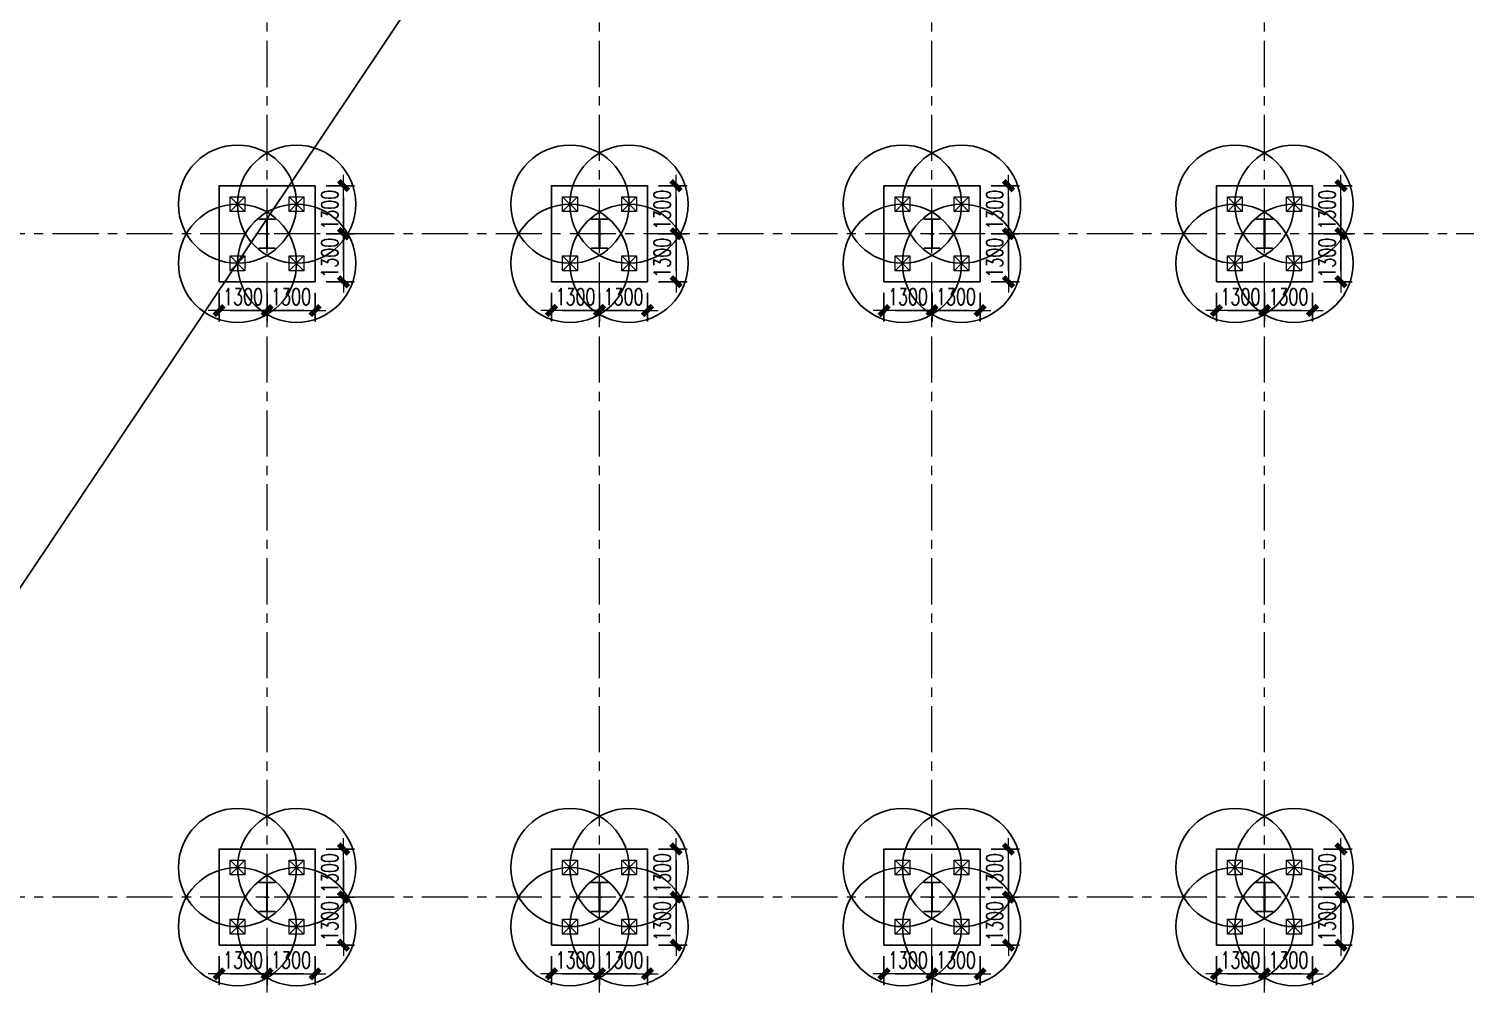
# Model space of a CAD drawing. Extents: x -1201378 to 2367219, y -619313 to 244905.
# Drawn here: x -144210 to -105322, y -221788 to -195851 of the extents above; entities that cross this region are included whole.
import ezdxf

# ---------------------------------------------------------------- set-up
doc = ezdxf.new("R2010")
doc.units = 0
doc.header["$LTSCALE"] = 1000
doc.linetypes.add('CENTER', pattern=[2, 1.25, -0.25, 0.25, -0.25])
doc.layers.get('0').update_dxf_attribs({"linetype": 'CONTINUOUS'})
doc.layers.get('Defpoints').update_dxf_attribs({"linetype": 'CONTINUOUS'})
for name, color, linetype in [('A-WINDOW', 140, 'CONTINUOUS'), ('S-DOTE1', 140, 'CENTER'), ('S-HATCH1-W', 252, 'CONTINUOUS')]:
    doc.layers.add(name, color=color, linetype=linetype)
for name, color, linetype, lineweight in [('S-axis', 111, 'CONTINUOUS', 0), ('S-col', 2, 'CONTINUOUS', 0), ('S-dim', 81, 'CONTINUOUS', 0), ('S-dote', 5, 'CENTER', 0), ('S-zhuang', 1, 'CONTINUOUS', 0)]:
    doc.layers.add(name, color=color, linetype=linetype, lineweight=lineweight)
doc.styles.add('SS1', font='tj-romans1.shx', dxfattribs={"width": 0.7, "bigfont": 'tj-hztxt1.shx'})
doc.dimstyles.new('S-150-ARCHI', dxfattribs={"dimscale": 150, "dimtxt": 3, "dimasz": 2, "dimexe": 2, "dimexo": 2, "dimgap": 1, "dimtad": 1, "dimdec": 0, "dimzin": 0, "dimdsep": 46, "dimtxsty": 'SS1', "dimblk1": 'TT', "dimblk2": 'TT', "dimsah": 1, "dimcen": 1, "dimclrd": 256, "dimclre": 256, "dimclrt": 256, "dimadec": 0, "dimazin": 0, "dimtfac": 1, "dimtdec": 0, "dimtix": 1, "dimtmove": 2, "dimatfit": 0, "dimldrblk": 'TT', "dimfxl": 2, "dimtolj": 1, "dimtzin": 0, "dimarcsym": 0})

# ---------------------------------------------------------------- blocks, each defined once
blk = doc.blocks.new('w42343243')
at = {"layer": 'S-col'}
blk.add_lwpolyline([(-165069, 621020), (-164639, 621020), (-164639, 621002), (-164848, 621002), (-164848, 620238), (-164639, 620238), (-164639, 620220), (-165069, 620220), (-165069, 620238), (-164860, 620238), (-164860, 621002), (-165069, 621002)], close=True, dxfattribs=at)
blk = doc.blocks.new('42343')
at = {"layer": 'A-WINDOW'}
for p in [(-18000, -17850), (-9000, -17850), (0, -17850), (9000, -17850), (-18000, -35800), (-9000, -35800), (0, -35800), (9000, -35800)]:
    blk.add_blockref('w42343243', p, dxfattribs=at)
blk = doc.blocks.new('3#轴网')
at = {"layer": 'S-dote'}
for p, q in [((-137758.5, -363428.2), (-137758.5, -277944.2)), ((-128758.5, -363428.2), (-128758.5, -277944.2)), ((-119758.5, -363428.2), (-119758.5, -277944.2)), ((-110758.5, -363428.2), (-110758.5, -277944.2)), ((-78316.2, -301398.2), (-273210.6, -301398.2)), ((-78316.2, -319348.2), (-273210.6, -319348.2))]:
    blk.add_line(p, q, dxfattribs=at)
blk = doc.blocks.new('S-ZHUANG-400')
at = {"layer": 'S-zhuang'}
for p, q in [((200, -200), (-200, 200)), ((-200, -200), (200, 200))]:
    blk.add_line(p, q, dxfattribs=at)
blk.add_lwpolyline([(-200, 200), (200, 200), (200, -200), (-200, -200)], close=True, dxfattribs=at)
blk = doc.blocks.new('CT4')
at = {"layer": 'Defpoints'}
for centre in [(-100831, -168442), (-99231, -168442), (-100831, -170042), (-99231, -170042)]:
    blk.add_circle(centre, 1600, dxfattribs=at)
at = {"layer": 'S-DOTE1', "ltscale": 0.25}
for p, q in [((-99971, -169242), (-100091, -169242)), ((-100031, -169182), (-100031, -169302))]:
    blk.add_line(p, q, dxfattribs=at)
at = {"layer": 'S-HATCH1-W'}
blk.add_lwpolyline([(-101331, -170542), (-101331, -167942), (-98731, -167942), (-98731, -170542)], close=True, dxfattribs=at)
at = {"layer": 'S-zhuang', "rotation": 90.00000000000001}
for p in [(-100831, -168442), (-99231, -168442), (-100831, -170042), (-99231, -170042)]:
    blk.add_blockref('S-ZHUANG-400', p, dxfattribs=at)
blk = doc.blocks.new('TT')
blk.add_line((-0.97, 0), (0.97, 0))
at = {"const_width": 0.45}
blk.add_lwpolyline([(-0.44, -0.44), (0.44, 0.44)], dxfattribs=at)
blk = doc.blocks.new('*D1377')
at = {"layer": 'Defpoints', "color": 0, "transparency": 16777216}
for p in [(-112058, -220648), (-110758, -220648), (-110758, -221427)]:
    blk.add_point(p, dxfattribs=at)
at = {"layer": 'S-dim', "lineweight": -2, "transparency": 16777216}
for p, q in [((-112058, -220948), (-112058, -221727)), ((-110758, -220948), (-110758, -221727)), ((-111758, -221427), (-111058, -221427))]:
    blk.add_line(p, q, dxfattribs=at)
at = {"layer": 'S-dim', "lineweight": -2, "transparency": 16777216, "xscale": 300, "yscale": 300, "zscale": 300, "rotation": 180}
blk.add_blockref('TT', (-112058, -221427), dxfattribs=at)
at = {"layer": 'S-dim', "lineweight": -2, "transparency": 16777216, "xscale": 300, "yscale": 300, "zscale": 300}
blk.add_blockref('TT', (-110758, -221427), dxfattribs=at)
at = {"layer": 'S-dim', "transparency": 16777216, "insert": (-111408, -221052), "char_height": 450, "attachment_point": 5, "style": 'SS1'}
blk.add_mtext('\\A1;1300', dxfattribs=at)
blk = doc.blocks.new('*D1378')
at = {"layer": 'Defpoints', "color": 0, "transparency": 16777216}
for p in [(-110758, -220648), (-109458, -220648), (-109458, -221427)]:
    blk.add_point(p, dxfattribs=at)
at = {"layer": 'S-dim', "lineweight": -2, "transparency": 16777216}
for p, q in [((-110758, -220948), (-110758, -221727)), ((-109458, -220948), (-109458, -221727)), ((-110458, -221427), (-109758, -221427))]:
    blk.add_line(p, q, dxfattribs=at)
at = {"layer": 'S-dim', "lineweight": -2, "transparency": 16777216, "xscale": 300, "yscale": 300, "zscale": 300, "rotation": 180}
blk.add_blockref('TT', (-110758, -221427), dxfattribs=at)
at = {"layer": 'S-dim', "lineweight": -2, "transparency": 16777216, "xscale": 300, "yscale": 300, "zscale": 300}
blk.add_blockref('TT', (-109458, -221427), dxfattribs=at)
at = {"layer": 'S-dim', "transparency": 16777216, "insert": (-110108, -221052), "char_height": 450, "attachment_point": 5, "style": 'SS1'}
blk.add_mtext('\\A1;1300', dxfattribs=at)
blk = doc.blocks.new('*D1379')
at = {"layer": 'Defpoints', "color": 0, "transparency": 16777216}
for p in [(-109458, -219348), (-108687, -219348), (-109458, -220648)]:
    blk.add_point(p, dxfattribs=at)
at = {"layer": 'S-dim', "lineweight": -2, "transparency": 16777216}
for p, q in [((-109158, -219348), (-108387, -219348)), ((-108687, -220348), (-108687, -219648)), ((-109158, -220648), (-108387, -220648))]:
    blk.add_line(p, q, dxfattribs=at)
at = {"layer": 'S-dim', "lineweight": -2, "transparency": 16777216, "xscale": 300, "yscale": 300, "zscale": 300}
for p, rotation in [((-108687, -219348), 90), ((-108687, -220648), 270)]:
    blk.add_blockref('TT', p, dxfattribs=dict(at, rotation=rotation))
at = {"layer": 'S-dim', "transparency": 16777216, "insert": (-109062, -219998), "char_height": 450, "attachment_point": 5, "rotation": 90, "style": 'SS1'}
blk.add_mtext('\\A1;1300', dxfattribs=at)
blk = doc.blocks.new('*D1380')
at = {"layer": 'Defpoints', "color": 0, "transparency": 16777216}
for p in [(-109458, -218048), (-108687, -218048), (-109458, -219348)]:
    blk.add_point(p, dxfattribs=at)
at = {"layer": 'S-dim', "lineweight": -2, "transparency": 16777216}
for p, q in [((-109158, -218048), (-108387, -218048)), ((-108687, -219048), (-108687, -218348)), ((-109158, -219348), (-108387, -219348))]:
    blk.add_line(p, q, dxfattribs=at)
at = {"layer": 'S-dim', "lineweight": -2, "transparency": 16777216, "xscale": 300, "yscale": 300, "zscale": 300}
for p, rotation in [((-108687, -218048), 90), ((-108687, -219348), 270)]:
    blk.add_blockref('TT', p, dxfattribs=dict(at, rotation=rotation))
at = {"layer": 'S-dim', "transparency": 16777216, "insert": (-109062, -218698), "char_height": 450, "attachment_point": 5, "rotation": 90, "style": 'SS1'}
blk.add_mtext('\\A1;1300', dxfattribs=at)
blk = doc.blocks.new('*D1381')
at = {"layer": 'Defpoints', "color": 0, "transparency": 16777216}
for p in [(-121058, -220648), (-119758, -220648), (-119758, -221427)]:
    blk.add_point(p, dxfattribs=at)
at = {"layer": 'S-dim', "lineweight": -2, "transparency": 16777216}
for p, q in [((-121058, -220948), (-121058, -221727)), ((-119758, -220948), (-119758, -221727)), ((-120758, -221427), (-120058, -221427))]:
    blk.add_line(p, q, dxfattribs=at)
at = {"layer": 'S-dim', "lineweight": -2, "transparency": 16777216, "xscale": 300, "yscale": 300, "zscale": 300, "rotation": 180}
blk.add_blockref('TT', (-121058, -221427), dxfattribs=at)
at = {"layer": 'S-dim', "lineweight": -2, "transparency": 16777216, "xscale": 300, "yscale": 300, "zscale": 300}
blk.add_blockref('TT', (-119758, -221427), dxfattribs=at)
at = {"layer": 'S-dim', "transparency": 16777216, "insert": (-120408, -221052), "char_height": 450, "attachment_point": 5, "style": 'SS1'}
blk.add_mtext('\\A1;1300', dxfattribs=at)
blk = doc.blocks.new('*D1382')
at = {"layer": 'Defpoints', "color": 0, "transparency": 16777216}
for p in [(-119758, -220648), (-118458, -220648), (-118458, -221427)]:
    blk.add_point(p, dxfattribs=at)
at = {"layer": 'S-dim', "lineweight": -2, "transparency": 16777216}
for p, q in [((-119758, -220948), (-119758, -221727)), ((-118458, -220948), (-118458, -221727)), ((-119458, -221427), (-118758, -221427))]:
    blk.add_line(p, q, dxfattribs=at)
at = {"layer": 'S-dim', "lineweight": -2, "transparency": 16777216, "xscale": 300, "yscale": 300, "zscale": 300, "rotation": 180}
blk.add_blockref('TT', (-119758, -221427), dxfattribs=at)
at = {"layer": 'S-dim', "lineweight": -2, "transparency": 16777216, "xscale": 300, "yscale": 300, "zscale": 300}
blk.add_blockref('TT', (-118458, -221427), dxfattribs=at)
at = {"layer": 'S-dim', "transparency": 16777216, "insert": (-119108, -221052), "char_height": 450, "attachment_point": 5, "style": 'SS1'}
blk.add_mtext('\\A1;1300', dxfattribs=at)
blk = doc.blocks.new('*D1383')
at = {"layer": 'Defpoints', "color": 0, "transparency": 16777216}
for p in [(-118458, -219348), (-117687, -219348), (-118458, -220648)]:
    blk.add_point(p, dxfattribs=at)
at = {"layer": 'S-dim', "lineweight": -2, "transparency": 16777216}
for p, q in [((-118158, -219348), (-117387, -219348)), ((-117687, -220348), (-117687, -219648)), ((-118158, -220648), (-117387, -220648))]:
    blk.add_line(p, q, dxfattribs=at)
at = {"layer": 'S-dim', "lineweight": -2, "transparency": 16777216, "xscale": 300, "yscale": 300, "zscale": 300}
for p, rotation in [((-117687, -219348), 90), ((-117687, -220648), 270)]:
    blk.add_blockref('TT', p, dxfattribs=dict(at, rotation=rotation))
at = {"layer": 'S-dim', "transparency": 16777216, "insert": (-118062, -219998), "char_height": 450, "attachment_point": 5, "rotation": 90, "style": 'SS1'}
blk.add_mtext('\\A1;1300', dxfattribs=at)
blk = doc.blocks.new('*D1384')
at = {"layer": 'Defpoints', "color": 0, "transparency": 16777216}
for p in [(-118458, -218048), (-117687, -218048), (-118458, -219348)]:
    blk.add_point(p, dxfattribs=at)
at = {"layer": 'S-dim', "lineweight": -2, "transparency": 16777216}
for p, q in [((-118158, -218048), (-117387, -218048)), ((-117687, -219048), (-117687, -218348)), ((-118158, -219348), (-117387, -219348))]:
    blk.add_line(p, q, dxfattribs=at)
at = {"layer": 'S-dim', "lineweight": -2, "transparency": 16777216, "xscale": 300, "yscale": 300, "zscale": 300}
for p, rotation in [((-117687, -218048), 90), ((-117687, -219348), 270)]:
    blk.add_blockref('TT', p, dxfattribs=dict(at, rotation=rotation))
at = {"layer": 'S-dim', "transparency": 16777216, "insert": (-118062, -218698), "char_height": 450, "attachment_point": 5, "rotation": 90, "style": 'SS1'}
blk.add_mtext('\\A1;1300', dxfattribs=at)
blk = doc.blocks.new('*D1385')
at = {"layer": 'Defpoints', "color": 0, "transparency": 16777216}
for p in [(-130058, -220648), (-128758, -220648), (-128758, -221427)]:
    blk.add_point(p, dxfattribs=at)
at = {"layer": 'S-dim', "lineweight": -2, "transparency": 16777216}
for p, q in [((-130058, -220948), (-130058, -221727)), ((-128758, -220948), (-128758, -221727)), ((-129758, -221427), (-129058, -221427))]:
    blk.add_line(p, q, dxfattribs=at)
at = {"layer": 'S-dim', "lineweight": -2, "transparency": 16777216, "xscale": 300, "yscale": 300, "zscale": 300, "rotation": 180}
blk.add_blockref('TT', (-130058, -221427), dxfattribs=at)
at = {"layer": 'S-dim', "lineweight": -2, "transparency": 16777216, "xscale": 300, "yscale": 300, "zscale": 300}
blk.add_blockref('TT', (-128758, -221427), dxfattribs=at)
at = {"layer": 'S-dim', "transparency": 16777216, "insert": (-129408, -221052), "char_height": 450, "attachment_point": 5, "style": 'SS1'}
blk.add_mtext('\\A1;1300', dxfattribs=at)
blk = doc.blocks.new('*D1386')
at = {"layer": 'Defpoints', "color": 0, "transparency": 16777216}
for p in [(-128758, -220648), (-127458, -220648), (-127458, -221427)]:
    blk.add_point(p, dxfattribs=at)
at = {"layer": 'S-dim', "lineweight": -2, "transparency": 16777216}
for p, q in [((-128758, -220948), (-128758, -221727)), ((-127458, -220948), (-127458, -221727)), ((-128458, -221427), (-127758, -221427))]:
    blk.add_line(p, q, dxfattribs=at)
at = {"layer": 'S-dim', "lineweight": -2, "transparency": 16777216, "xscale": 300, "yscale": 300, "zscale": 300, "rotation": 180}
blk.add_blockref('TT', (-128758, -221427), dxfattribs=at)
at = {"layer": 'S-dim', "lineweight": -2, "transparency": 16777216, "xscale": 300, "yscale": 300, "zscale": 300}
blk.add_blockref('TT', (-127458, -221427), dxfattribs=at)
at = {"layer": 'S-dim', "transparency": 16777216, "insert": (-128108, -221052), "char_height": 450, "attachment_point": 5, "style": 'SS1'}
blk.add_mtext('\\A1;1300', dxfattribs=at)
blk = doc.blocks.new('*D1387')
at = {"layer": 'Defpoints', "color": 0, "transparency": 16777216}
for p in [(-127458, -219348), (-126687, -219348), (-127458, -220648)]:
    blk.add_point(p, dxfattribs=at)
at = {"layer": 'S-dim', "lineweight": -2, "transparency": 16777216}
for p, q in [((-127158, -219348), (-126387, -219348)), ((-126687, -220348), (-126687, -219648)), ((-127158, -220648), (-126387, -220648))]:
    blk.add_line(p, q, dxfattribs=at)
at = {"layer": 'S-dim', "lineweight": -2, "transparency": 16777216, "xscale": 300, "yscale": 300, "zscale": 300}
for p, rotation in [((-126687, -219348), 90), ((-126687, -220648), 270)]:
    blk.add_blockref('TT', p, dxfattribs=dict(at, rotation=rotation))
at = {"layer": 'S-dim', "transparency": 16777216, "insert": (-127062, -219998), "char_height": 450, "attachment_point": 5, "rotation": 90, "style": 'SS1'}
blk.add_mtext('\\A1;1300', dxfattribs=at)
blk = doc.blocks.new('*D1388')
at = {"layer": 'Defpoints', "color": 0, "transparency": 16777216}
for p in [(-127458, -218048), (-126687, -218048), (-127458, -219348)]:
    blk.add_point(p, dxfattribs=at)
at = {"layer": 'S-dim', "lineweight": -2, "transparency": 16777216}
for p, q in [((-127158, -218048), (-126387, -218048)), ((-126687, -219048), (-126687, -218348)), ((-127158, -219348), (-126387, -219348))]:
    blk.add_line(p, q, dxfattribs=at)
at = {"layer": 'S-dim', "lineweight": -2, "transparency": 16777216, "xscale": 300, "yscale": 300, "zscale": 300}
for p, rotation in [((-126687, -218048), 90), ((-126687, -219348), 270)]:
    blk.add_blockref('TT', p, dxfattribs=dict(at, rotation=rotation))
at = {"layer": 'S-dim', "transparency": 16777216, "insert": (-127062, -218698), "char_height": 450, "attachment_point": 5, "rotation": 90, "style": 'SS1'}
blk.add_mtext('\\A1;1300', dxfattribs=at)
blk = doc.blocks.new('*D1389')
at = {"layer": 'Defpoints', "color": 0, "transparency": 16777216}
for p in [(-139058, -220648), (-137758, -220648), (-137758, -221427)]:
    blk.add_point(p, dxfattribs=at)
at = {"layer": 'S-dim', "lineweight": -2, "transparency": 16777216}
for p, q in [((-139058, -220948), (-139058, -221727)), ((-137758, -220948), (-137758, -221727)), ((-138758, -221427), (-138058, -221427))]:
    blk.add_line(p, q, dxfattribs=at)
at = {"layer": 'S-dim', "lineweight": -2, "transparency": 16777216, "xscale": 300, "yscale": 300, "zscale": 300, "rotation": 180}
blk.add_blockref('TT', (-139058, -221427), dxfattribs=at)
at = {"layer": 'S-dim', "lineweight": -2, "transparency": 16777216, "xscale": 300, "yscale": 300, "zscale": 300}
blk.add_blockref('TT', (-137758, -221427), dxfattribs=at)
at = {"layer": 'S-dim', "transparency": 16777216, "insert": (-138408, -221052), "char_height": 450, "attachment_point": 5, "style": 'SS1'}
blk.add_mtext('\\A1;1300', dxfattribs=at)
blk = doc.blocks.new('*D1390')
at = {"layer": 'Defpoints', "color": 0, "transparency": 16777216}
for p in [(-137758, -220648), (-136458, -220648), (-136458, -221427)]:
    blk.add_point(p, dxfattribs=at)
at = {"layer": 'S-dim', "lineweight": -2, "transparency": 16777216}
for p, q in [((-137758, -220948), (-137758, -221727)), ((-136458, -220948), (-136458, -221727)), ((-137458, -221427), (-136758, -221427))]:
    blk.add_line(p, q, dxfattribs=at)
at = {"layer": 'S-dim', "lineweight": -2, "transparency": 16777216, "xscale": 300, "yscale": 300, "zscale": 300, "rotation": 180}
blk.add_blockref('TT', (-137758, -221427), dxfattribs=at)
at = {"layer": 'S-dim', "lineweight": -2, "transparency": 16777216, "xscale": 300, "yscale": 300, "zscale": 300}
blk.add_blockref('TT', (-136458, -221427), dxfattribs=at)
at = {"layer": 'S-dim', "transparency": 16777216, "insert": (-137108, -221052), "char_height": 450, "attachment_point": 5, "style": 'SS1'}
blk.add_mtext('\\A1;1300', dxfattribs=at)
blk = doc.blocks.new('*D1391')
at = {"layer": 'Defpoints', "color": 0, "transparency": 16777216}
for p in [(-136458, -219348), (-135687, -219348), (-136458, -220648)]:
    blk.add_point(p, dxfattribs=at)
at = {"layer": 'S-dim', "lineweight": -2, "transparency": 16777216}
for p, q in [((-136158, -219348), (-135387, -219348)), ((-135687, -220348), (-135687, -219648)), ((-136158, -220648), (-135387, -220648))]:
    blk.add_line(p, q, dxfattribs=at)
at = {"layer": 'S-dim', "lineweight": -2, "transparency": 16777216, "xscale": 300, "yscale": 300, "zscale": 300}
for p, rotation in [((-135687, -219348), 90), ((-135687, -220648), 270)]:
    blk.add_blockref('TT', p, dxfattribs=dict(at, rotation=rotation))
at = {"layer": 'S-dim', "transparency": 16777216, "insert": (-136062, -219998), "char_height": 450, "attachment_point": 5, "rotation": 90, "style": 'SS1'}
blk.add_mtext('\\A1;1300', dxfattribs=at)
blk = doc.blocks.new('*D1392')
at = {"layer": 'Defpoints', "color": 0, "transparency": 16777216}
for p in [(-136458, -218048), (-135687, -218048), (-136458, -219348)]:
    blk.add_point(p, dxfattribs=at)
at = {"layer": 'S-dim', "lineweight": -2, "transparency": 16777216}
for p, q in [((-136158, -218048), (-135387, -218048)), ((-135687, -219048), (-135687, -218348)), ((-136158, -219348), (-135387, -219348))]:
    blk.add_line(p, q, dxfattribs=at)
at = {"layer": 'S-dim', "lineweight": -2, "transparency": 16777216, "xscale": 300, "yscale": 300, "zscale": 300}
for p, rotation in [((-135687, -218048), 90), ((-135687, -219348), 270)]:
    blk.add_blockref('TT', p, dxfattribs=dict(at, rotation=rotation))
at = {"layer": 'S-dim', "transparency": 16777216, "insert": (-136062, -218698), "char_height": 450, "attachment_point": 5, "rotation": 90, "style": 'SS1'}
blk.add_mtext('\\A1;1300', dxfattribs=at)
blk = doc.blocks.new('*D1477')
at = {"layer": 'Defpoints', "color": 0, "transparency": 16777216}
for p in [(-139058, -202698), (-137758, -202698), (-137758, -203477)]:
    blk.add_point(p, dxfattribs=at)
at = {"layer": 'S-dim', "lineweight": -2, "transparency": 16777216}
for p, q in [((-139058, -202998), (-139058, -203777)), ((-137758, -202998), (-137758, -203777)), ((-138758, -203477), (-138058, -203477))]:
    blk.add_line(p, q, dxfattribs=at)
at = {"layer": 'S-dim', "lineweight": -2, "transparency": 16777216, "xscale": 300, "yscale": 300, "zscale": 300, "rotation": 180}
blk.add_blockref('TT', (-139058, -203477), dxfattribs=at)
at = {"layer": 'S-dim', "lineweight": -2, "transparency": 16777216, "xscale": 300, "yscale": 300, "zscale": 300}
blk.add_blockref('TT', (-137758, -203477), dxfattribs=at)
at = {"layer": 'S-dim', "transparency": 16777216, "insert": (-138408, -203102), "char_height": 450, "attachment_point": 5, "style": 'SS1'}
blk.add_mtext('\\A1;1300', dxfattribs=at)
blk = doc.blocks.new('*D1478')
at = {"layer": 'Defpoints', "color": 0, "transparency": 16777216}
for p in [(-137758, -202698), (-136458, -202698), (-136458, -203477)]:
    blk.add_point(p, dxfattribs=at)
at = {"layer": 'S-dim', "lineweight": -2, "transparency": 16777216}
for p, q in [((-137758, -202998), (-137758, -203777)), ((-136458, -202998), (-136458, -203777)), ((-137458, -203477), (-136758, -203477))]:
    blk.add_line(p, q, dxfattribs=at)
at = {"layer": 'S-dim', "lineweight": -2, "transparency": 16777216, "xscale": 300, "yscale": 300, "zscale": 300, "rotation": 180}
blk.add_blockref('TT', (-137758, -203477), dxfattribs=at)
at = {"layer": 'S-dim', "lineweight": -2, "transparency": 16777216, "xscale": 300, "yscale": 300, "zscale": 300}
blk.add_blockref('TT', (-136458, -203477), dxfattribs=at)
at = {"layer": 'S-dim', "transparency": 16777216, "insert": (-137108, -203102), "char_height": 450, "attachment_point": 5, "style": 'SS1'}
blk.add_mtext('\\A1;1300', dxfattribs=at)
blk = doc.blocks.new('*D1479')
at = {"layer": 'Defpoints', "color": 0, "transparency": 16777216}
for p in [(-136458, -201398), (-135687, -201398), (-136458, -202698)]:
    blk.add_point(p, dxfattribs=at)
at = {"layer": 'S-dim', "lineweight": -2, "transparency": 16777216}
for p, q in [((-136158, -201398), (-135387, -201398)), ((-135687, -202398), (-135687, -201698)), ((-136158, -202698), (-135387, -202698))]:
    blk.add_line(p, q, dxfattribs=at)
at = {"layer": 'S-dim', "lineweight": -2, "transparency": 16777216, "xscale": 300, "yscale": 300, "zscale": 300}
for p, rotation in [((-135687, -201398), 90), ((-135687, -202698), 270)]:
    blk.add_blockref('TT', p, dxfattribs=dict(at, rotation=rotation))
at = {"layer": 'S-dim', "transparency": 16777216, "insert": (-136062, -202048), "char_height": 450, "attachment_point": 5, "rotation": 90, "style": 'SS1'}
blk.add_mtext('\\A1;1300', dxfattribs=at)
blk = doc.blocks.new('*D1480')
at = {"layer": 'Defpoints', "color": 0, "transparency": 16777216}
for p in [(-136458, -200098), (-135687, -200098), (-136458, -201398)]:
    blk.add_point(p, dxfattribs=at)
at = {"layer": 'S-dim', "lineweight": -2, "transparency": 16777216}
for p, q in [((-136158, -200098), (-135387, -200098)), ((-135687, -201098), (-135687, -200398)), ((-136158, -201398), (-135387, -201398))]:
    blk.add_line(p, q, dxfattribs=at)
at = {"layer": 'S-dim', "lineweight": -2, "transparency": 16777216, "xscale": 300, "yscale": 300, "zscale": 300}
for p, rotation in [((-135687, -200098), 90), ((-135687, -201398), 270)]:
    blk.add_blockref('TT', p, dxfattribs=dict(at, rotation=rotation))
at = {"layer": 'S-dim', "transparency": 16777216, "insert": (-136062, -200748), "char_height": 450, "attachment_point": 5, "rotation": 90, "style": 'SS1'}
blk.add_mtext('\\A1;1300', dxfattribs=at)
blk = doc.blocks.new('*D1481')
at = {"layer": 'Defpoints', "color": 0, "transparency": 16777216}
for p in [(-130058, -202698), (-128758, -202698), (-128758, -203477)]:
    blk.add_point(p, dxfattribs=at)
at = {"layer": 'S-dim', "lineweight": -2, "transparency": 16777216}
for p, q in [((-130058, -202998), (-130058, -203777)), ((-128758, -202998), (-128758, -203777)), ((-129758, -203477), (-129058, -203477))]:
    blk.add_line(p, q, dxfattribs=at)
at = {"layer": 'S-dim', "lineweight": -2, "transparency": 16777216, "xscale": 300, "yscale": 300, "zscale": 300, "rotation": 180}
blk.add_blockref('TT', (-130058, -203477), dxfattribs=at)
at = {"layer": 'S-dim', "lineweight": -2, "transparency": 16777216, "xscale": 300, "yscale": 300, "zscale": 300}
blk.add_blockref('TT', (-128758, -203477), dxfattribs=at)
at = {"layer": 'S-dim', "transparency": 16777216, "insert": (-129408, -203102), "char_height": 450, "attachment_point": 5, "style": 'SS1'}
blk.add_mtext('\\A1;1300', dxfattribs=at)
blk = doc.blocks.new('*D1482')
at = {"layer": 'Defpoints', "color": 0, "transparency": 16777216}
for p in [(-128758, -202698), (-127458, -202698), (-127458, -203477)]:
    blk.add_point(p, dxfattribs=at)
at = {"layer": 'S-dim', "lineweight": -2, "transparency": 16777216}
for p, q in [((-128758, -202998), (-128758, -203777)), ((-127458, -202998), (-127458, -203777)), ((-128458, -203477), (-127758, -203477))]:
    blk.add_line(p, q, dxfattribs=at)
at = {"layer": 'S-dim', "lineweight": -2, "transparency": 16777216, "xscale": 300, "yscale": 300, "zscale": 300, "rotation": 180}
blk.add_blockref('TT', (-128758, -203477), dxfattribs=at)
at = {"layer": 'S-dim', "lineweight": -2, "transparency": 16777216, "xscale": 300, "yscale": 300, "zscale": 300}
blk.add_blockref('TT', (-127458, -203477), dxfattribs=at)
at = {"layer": 'S-dim', "transparency": 16777216, "insert": (-128108, -203102), "char_height": 450, "attachment_point": 5, "style": 'SS1'}
blk.add_mtext('\\A1;1300', dxfattribs=at)
blk = doc.blocks.new('*D1483')
at = {"layer": 'Defpoints', "color": 0, "transparency": 16777216}
for p in [(-127458, -201398), (-126687, -201398), (-127458, -202698)]:
    blk.add_point(p, dxfattribs=at)
at = {"layer": 'S-dim', "lineweight": -2, "transparency": 16777216}
for p, q in [((-127158, -201398), (-126387, -201398)), ((-126687, -202398), (-126687, -201698)), ((-127158, -202698), (-126387, -202698))]:
    blk.add_line(p, q, dxfattribs=at)
at = {"layer": 'S-dim', "lineweight": -2, "transparency": 16777216, "xscale": 300, "yscale": 300, "zscale": 300}
for p, rotation in [((-126687, -201398), 90), ((-126687, -202698), 270)]:
    blk.add_blockref('TT', p, dxfattribs=dict(at, rotation=rotation))
at = {"layer": 'S-dim', "transparency": 16777216, "insert": (-127062, -202048), "char_height": 450, "attachment_point": 5, "rotation": 90, "style": 'SS1'}
blk.add_mtext('\\A1;1300', dxfattribs=at)
blk = doc.blocks.new('*D1484')
at = {"layer": 'Defpoints', "color": 0, "transparency": 16777216}
for p in [(-127458, -200098), (-126687, -200098), (-127458, -201398)]:
    blk.add_point(p, dxfattribs=at)
at = {"layer": 'S-dim', "lineweight": -2, "transparency": 16777216}
for p, q in [((-127158, -200098), (-126387, -200098)), ((-126687, -201098), (-126687, -200398)), ((-127158, -201398), (-126387, -201398))]:
    blk.add_line(p, q, dxfattribs=at)
at = {"layer": 'S-dim', "lineweight": -2, "transparency": 16777216, "xscale": 300, "yscale": 300, "zscale": 300}
for p, rotation in [((-126687, -200098), 90), ((-126687, -201398), 270)]:
    blk.add_blockref('TT', p, dxfattribs=dict(at, rotation=rotation))
at = {"layer": 'S-dim', "transparency": 16777216, "insert": (-127062, -200748), "char_height": 450, "attachment_point": 5, "rotation": 90, "style": 'SS1'}
blk.add_mtext('\\A1;1300', dxfattribs=at)
blk = doc.blocks.new('*D1485')
at = {"layer": 'Defpoints', "color": 0, "transparency": 16777216}
for p in [(-121058, -202698), (-119758, -202698), (-119758, -203477)]:
    blk.add_point(p, dxfattribs=at)
at = {"layer": 'S-dim', "lineweight": -2, "transparency": 16777216}
for p, q in [((-121058, -202998), (-121058, -203777)), ((-119758, -202998), (-119758, -203777)), ((-120758, -203477), (-120058, -203477))]:
    blk.add_line(p, q, dxfattribs=at)
at = {"layer": 'S-dim', "lineweight": -2, "transparency": 16777216, "xscale": 300, "yscale": 300, "zscale": 300, "rotation": 180}
blk.add_blockref('TT', (-121058, -203477), dxfattribs=at)
at = {"layer": 'S-dim', "lineweight": -2, "transparency": 16777216, "xscale": 300, "yscale": 300, "zscale": 300}
blk.add_blockref('TT', (-119758, -203477), dxfattribs=at)
at = {"layer": 'S-dim', "transparency": 16777216, "insert": (-120408, -203102), "char_height": 450, "attachment_point": 5, "style": 'SS1'}
blk.add_mtext('\\A1;1300', dxfattribs=at)
blk = doc.blocks.new('*D1486')
at = {"layer": 'Defpoints', "color": 0, "transparency": 16777216}
for p in [(-119758, -202698), (-118458, -202698), (-118458, -203477)]:
    blk.add_point(p, dxfattribs=at)
at = {"layer": 'S-dim', "lineweight": -2, "transparency": 16777216}
for p, q in [((-119758, -202998), (-119758, -203777)), ((-118458, -202998), (-118458, -203777)), ((-119458, -203477), (-118758, -203477))]:
    blk.add_line(p, q, dxfattribs=at)
at = {"layer": 'S-dim', "lineweight": -2, "transparency": 16777216, "xscale": 300, "yscale": 300, "zscale": 300, "rotation": 180}
blk.add_blockref('TT', (-119758, -203477), dxfattribs=at)
at = {"layer": 'S-dim', "lineweight": -2, "transparency": 16777216, "xscale": 300, "yscale": 300, "zscale": 300}
blk.add_blockref('TT', (-118458, -203477), dxfattribs=at)
at = {"layer": 'S-dim', "transparency": 16777216, "insert": (-119108, -203102), "char_height": 450, "attachment_point": 5, "style": 'SS1'}
blk.add_mtext('\\A1;1300', dxfattribs=at)
blk = doc.blocks.new('*D1487')
at = {"layer": 'Defpoints', "color": 0, "transparency": 16777216}
for p in [(-118458, -201398), (-117687, -201398), (-118458, -202698)]:
    blk.add_point(p, dxfattribs=at)
at = {"layer": 'S-dim', "lineweight": -2, "transparency": 16777216}
for p, q in [((-118158, -201398), (-117387, -201398)), ((-117687, -202398), (-117687, -201698)), ((-118158, -202698), (-117387, -202698))]:
    blk.add_line(p, q, dxfattribs=at)
at = {"layer": 'S-dim', "lineweight": -2, "transparency": 16777216, "xscale": 300, "yscale": 300, "zscale": 300}
for p, rotation in [((-117687, -201398), 90), ((-117687, -202698), 270)]:
    blk.add_blockref('TT', p, dxfattribs=dict(at, rotation=rotation))
at = {"layer": 'S-dim', "transparency": 16777216, "insert": (-118062, -202048), "char_height": 450, "attachment_point": 5, "rotation": 90, "style": 'SS1'}
blk.add_mtext('\\A1;1300', dxfattribs=at)
blk = doc.blocks.new('*D1488')
at = {"layer": 'Defpoints', "color": 0, "transparency": 16777216}
for p in [(-118458, -200098), (-117687, -200098), (-118458, -201398)]:
    blk.add_point(p, dxfattribs=at)
at = {"layer": 'S-dim', "lineweight": -2, "transparency": 16777216}
for p, q in [((-118158, -200098), (-117387, -200098)), ((-117687, -201098), (-117687, -200398)), ((-118158, -201398), (-117387, -201398))]:
    blk.add_line(p, q, dxfattribs=at)
at = {"layer": 'S-dim', "lineweight": -2, "transparency": 16777216, "xscale": 300, "yscale": 300, "zscale": 300}
for p, rotation in [((-117687, -200098), 90), ((-117687, -201398), 270)]:
    blk.add_blockref('TT', p, dxfattribs=dict(at, rotation=rotation))
at = {"layer": 'S-dim', "transparency": 16777216, "insert": (-118062, -200748), "char_height": 450, "attachment_point": 5, "rotation": 90, "style": 'SS1'}
blk.add_mtext('\\A1;1300', dxfattribs=at)
blk = doc.blocks.new('*D1489')
at = {"layer": 'Defpoints', "color": 0, "transparency": 16777216}
for p in [(-112058, -202698), (-110758, -202698), (-110758, -203477)]:
    blk.add_point(p, dxfattribs=at)
at = {"layer": 'S-dim', "lineweight": -2, "transparency": 16777216}
for p, q in [((-112058, -202998), (-112058, -203777)), ((-110758, -202998), (-110758, -203777)), ((-111758, -203477), (-111058, -203477))]:
    blk.add_line(p, q, dxfattribs=at)
at = {"layer": 'S-dim', "lineweight": -2, "transparency": 16777216, "xscale": 300, "yscale": 300, "zscale": 300, "rotation": 180}
blk.add_blockref('TT', (-112058, -203477), dxfattribs=at)
at = {"layer": 'S-dim', "lineweight": -2, "transparency": 16777216, "xscale": 300, "yscale": 300, "zscale": 300}
blk.add_blockref('TT', (-110758, -203477), dxfattribs=at)
at = {"layer": 'S-dim', "transparency": 16777216, "insert": (-111408, -203102), "char_height": 450, "attachment_point": 5, "style": 'SS1'}
blk.add_mtext('\\A1;1300', dxfattribs=at)
blk = doc.blocks.new('*D1490')
at = {"layer": 'Defpoints', "color": 0, "transparency": 16777216}
for p in [(-110758, -202698), (-109458, -202698), (-109458, -203477)]:
    blk.add_point(p, dxfattribs=at)
at = {"layer": 'S-dim', "lineweight": -2, "transparency": 16777216}
for p, q in [((-110758, -202998), (-110758, -203777)), ((-109458, -202998), (-109458, -203777)), ((-110458, -203477), (-109758, -203477))]:
    blk.add_line(p, q, dxfattribs=at)
at = {"layer": 'S-dim', "lineweight": -2, "transparency": 16777216, "xscale": 300, "yscale": 300, "zscale": 300, "rotation": 180}
blk.add_blockref('TT', (-110758, -203477), dxfattribs=at)
at = {"layer": 'S-dim', "lineweight": -2, "transparency": 16777216, "xscale": 300, "yscale": 300, "zscale": 300}
blk.add_blockref('TT', (-109458, -203477), dxfattribs=at)
at = {"layer": 'S-dim', "transparency": 16777216, "insert": (-110108, -203102), "char_height": 450, "attachment_point": 5, "style": 'SS1'}
blk.add_mtext('\\A1;1300', dxfattribs=at)
blk = doc.blocks.new('*D1491')
at = {"layer": 'Defpoints', "color": 0, "transparency": 16777216}
for p in [(-109458, -201398), (-108687, -201398), (-109458, -202698)]:
    blk.add_point(p, dxfattribs=at)
at = {"layer": 'S-dim', "lineweight": -2, "transparency": 16777216}
for p, q in [((-109158, -201398), (-108387, -201398)), ((-108687, -202398), (-108687, -201698)), ((-109158, -202698), (-108387, -202698))]:
    blk.add_line(p, q, dxfattribs=at)
at = {"layer": 'S-dim', "lineweight": -2, "transparency": 16777216, "xscale": 300, "yscale": 300, "zscale": 300}
for p, rotation in [((-108687, -201398), 90), ((-108687, -202698), 270)]:
    blk.add_blockref('TT', p, dxfattribs=dict(at, rotation=rotation))
at = {"layer": 'S-dim', "transparency": 16777216, "insert": (-109062, -202048), "char_height": 450, "attachment_point": 5, "rotation": 90, "style": 'SS1'}
blk.add_mtext('\\A1;1300', dxfattribs=at)
blk = doc.blocks.new('*D1492')
at = {"layer": 'Defpoints', "color": 0, "transparency": 16777216}
for p in [(-109458, -200098), (-108687, -200098), (-109458, -201398)]:
    blk.add_point(p, dxfattribs=at)
at = {"layer": 'S-dim', "lineweight": -2, "transparency": 16777216}
for p, q in [((-109158, -200098), (-108387, -200098)), ((-108687, -201098), (-108687, -200398)), ((-109158, -201398), (-108387, -201398))]:
    blk.add_line(p, q, dxfattribs=at)
at = {"layer": 'S-dim', "lineweight": -2, "transparency": 16777216, "xscale": 300, "yscale": 300, "zscale": 300}
for p, rotation in [((-108687, -200098), 90), ((-108687, -201398), 270)]:
    blk.add_blockref('TT', p, dxfattribs=dict(at, rotation=rotation))
at = {"layer": 'S-dim', "transparency": 16777216, "insert": (-109062, -200748), "char_height": 450, "attachment_point": 5, "rotation": 90, "style": 'SS1'}
blk.add_mtext('\\A1;1300', dxfattribs=at)

msp = doc.modelspace()

# ---------------------------------------------------------------- linework, layer by layer
at = {"layer": 'Defpoints', "color": 1}
msp.add_line((-224626.9, -330727.7), (-126008.5, -183436.2), dxfattribs=at)

# ---------------------------------------------------------------- block references
at = {"layer": 'S-axis'}
msp.add_blockref('3#轴网', (0, 100000), dxfattribs=at)
at = {"layer": 'S-col'}
msp.add_blockref('42343', (45095.7, -804168.2), dxfattribs=at)
at = {"layer": 'S-zhuang'}
for p in [(-37727.3, -32156.2), (-28727.3, -32156.2), (-19727.3, -32156.2), (-10727.3, -32156.2), (-37727.3, -50106.2), (-28727.3, -50106.2), (-19727.3, -50106.2), (-10727.3, -50106.2)]:
    msp.add_blockref('CT4', p, dxfattribs=at)

# ---------------------------------------------------------------- dimensions: what is measured, and where the dimension line sits
at = {"layer": 'S-dim'}
for base, p1, p2, picture, middle in [((-135686.9, -200098.2), (-136458.5, -201398.2), (-136458.5, -200098.2), '*D1480', (-136061.9, -200748.2)), ((-126686.9, -200098.2), (-127458.5, -201398.2), (-127458.5, -200098.2), '*D1484', (-127061.9, -200748.2)), ((-117686.9, -200098.2), (-118458.5, -201398.2), (-118458.5, -200098.2), '*D1488', (-118061.9, -200748.2)), ((-108686.9, -200098.2), (-109458.5, -201398.2), (-109458.5, -200098.2), '*D1492', (-109061.9, -200748.2)), ((-135686.9, -201398.2), (-136458.5, -202698.2), (-136458.5, -201398.2), '*D1479', (-136061.9, -202048.2)), ((-126686.9, -201398.2), (-127458.5, -202698.2), (-127458.5, -201398.2), '*D1483', (-127061.9, -202048.2)), ((-117686.9, -201398.2), (-118458.5, -202698.2), (-118458.5, -201398.2), '*D1487', (-118061.9, -202048.2)), ((-108686.9, -201398.2), (-109458.5, -202698.2), (-109458.5, -201398.2), '*D1491', (-109061.9, -202048.2)), ((-135686.9, -218048.2), (-136458.5, -219348.2), (-136458.5, -218048.2), '*D1392', (-136061.9, -218698.2)), ((-126686.9, -218048.2), (-127458.5, -219348.2), (-127458.5, -218048.2), '*D1388', (-127061.9, -218698.2)), ((-117686.9, -218048.2), (-118458.5, -219348.2), (-118458.5, -218048.2), '*D1384', (-118061.9, -218698.2)), ((-108686.9, -218048.2), (-109458.5, -219348.2), (-109458.5, -218048.2), '*D1380', (-109061.9, -218698.2)), ((-135686.9, -219348.2), (-136458.5, -220648.2), (-136458.5, -219348.2), '*D1391', (-136061.9, -219998.2)), ((-126686.9, -219348.2), (-127458.5, -220648.2), (-127458.5, -219348.2), '*D1387', (-127061.9, -219998.2)), ((-117686.9, -219348.2), (-118458.5, -220648.2), (-118458.5, -219348.2), '*D1383', (-118061.9, -219998.2)), ((-108686.9, -219348.2), (-109458.5, -220648.2), (-109458.5, -219348.2), '*D1379', (-109061.9, -219998.2))]:
    dim = msp.add_linear_dim(base=base, p1=p1, p2=p2, angle=90, dimstyle='S-150-ARCHI', dxfattribs=at)
    dim.commit()
    dim.dimension.update_dxf_attribs({"geometry": picture, "text_midpoint": middle})
for base, p1, p2, picture, middle in [((-137758.5, -203476.8), (-139058.5, -202698.2), (-137758.5, -202698.2), '*D1477', (-138408.5, -203101.8)), ((-136458.5, -203476.8), (-137758.5, -202698.2), (-136458.5, -202698.2), '*D1478', (-137108.5, -203101.8)), ((-128758.5, -203476.8), (-130058.5, -202698.2), (-128758.5, -202698.2), '*D1481', (-129408.5, -203101.8)), ((-127458.5, -203476.8), (-128758.5, -202698.2), (-127458.5, -202698.2), '*D1482', (-128108.5, -203101.8)), ((-119758.5, -203476.8), (-121058.5, -202698.2), (-119758.5, -202698.2), '*D1485', (-120408.5, -203101.8)), ((-118458.5, -203476.8), (-119758.5, -202698.2), (-118458.5, -202698.2), '*D1486', (-119108.5, -203101.8)), ((-110758.5, -203476.8), (-112058.5, -202698.2), (-110758.5, -202698.2), '*D1489', (-111408.5, -203101.8)), ((-109458.5, -203476.8), (-110758.5, -202698.2), (-109458.5, -202698.2), '*D1490', (-110108.5, -203101.8)), ((-137758.5, -221426.8), (-139058.5, -220648.2), (-137758.5, -220648.2), '*D1389', (-138408.5, -221051.8)), ((-136458.5, -221426.8), (-137758.5, -220648.2), (-136458.5, -220648.2), '*D1390', (-137108.5, -221051.8)), ((-128758.5, -221426.8), (-130058.5, -220648.2), (-128758.5, -220648.2), '*D1385', (-129408.5, -221051.8)), ((-127458.5, -221426.8), (-128758.5, -220648.2), (-127458.5, -220648.2), '*D1386', (-128108.5, -221051.8)), ((-119758.5, -221426.8), (-121058.5, -220648.2), (-119758.5, -220648.2), '*D1381', (-120408.5, -221051.8)), ((-118458.5, -221426.8), (-119758.5, -220648.2), (-118458.5, -220648.2), '*D1382', (-119108.5, -221051.8)), ((-110758.5, -221426.8), (-112058.5, -220648.2), (-110758.5, -220648.2), '*D1377', (-111408.5, -221051.8)), ((-109458.5, -221426.8), (-110758.5, -220648.2), (-109458.5, -220648.2), '*D1378', (-110108.5, -221051.8))]:
    dim = msp.add_linear_dim(base=base, p1=p1, p2=p2, dimstyle='S-150-ARCHI', dxfattribs=at)
    dim.commit()
    dim.dimension.update_dxf_attribs({"geometry": picture, "text_midpoint": middle})

doc.saveas('drawing.dxf')
